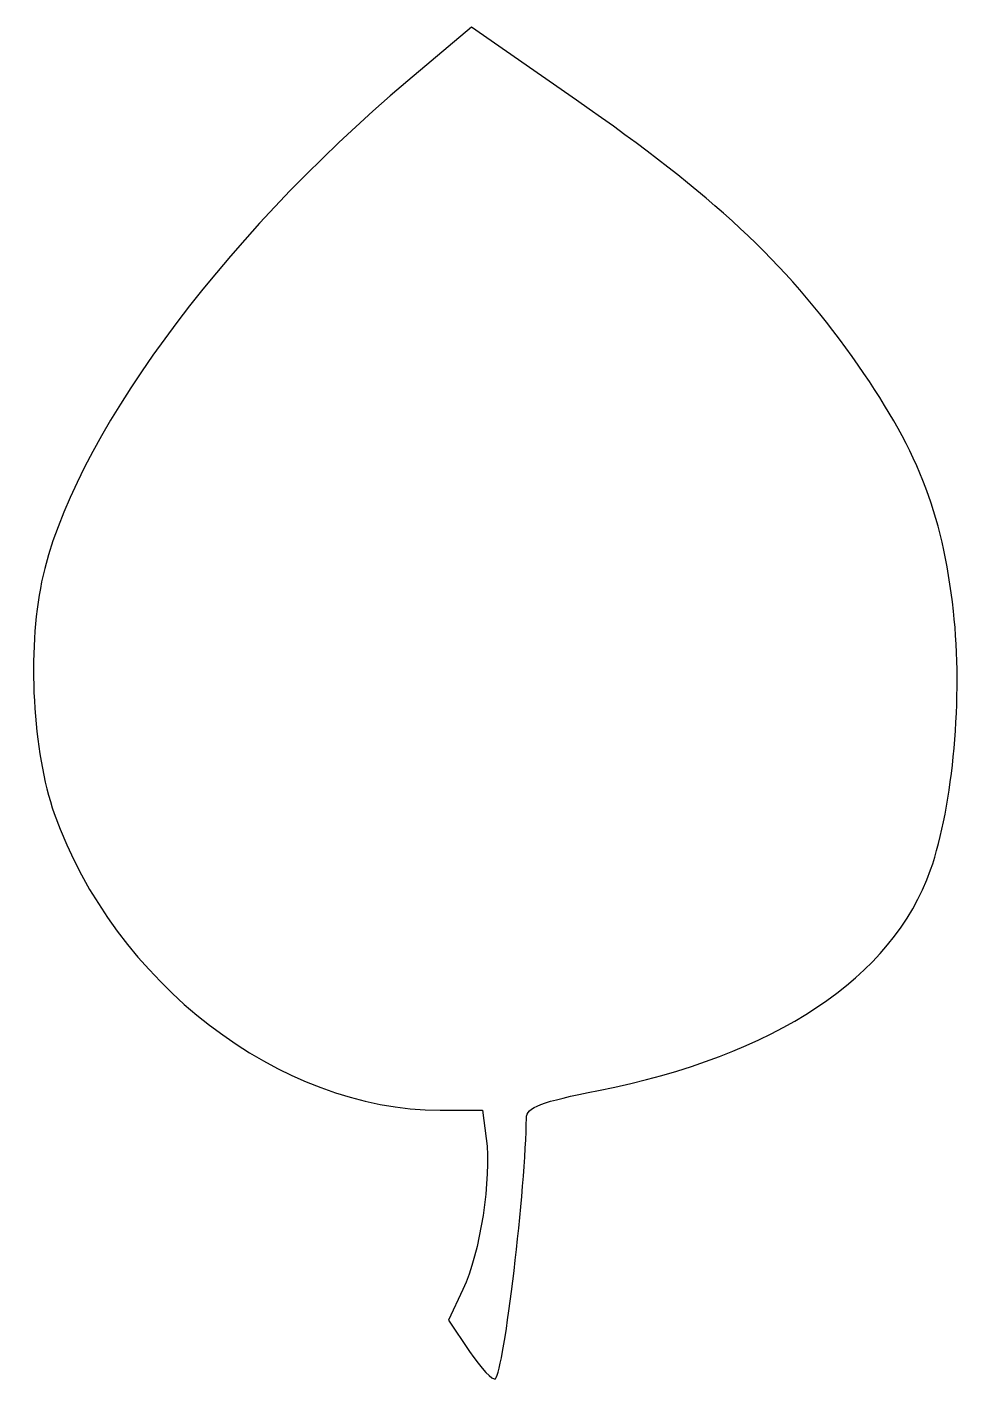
# Model space of a CAD drawing. Header units: centimetres. Extents: x -12.3 to -2.6, y -13.1 to 0.9.
import ezdxf

# ---------------------------------------------------------------- set-up
doc = ezdxf.new("R2010")
doc.units = ezdxf.units.CM
doc.header["$MEASUREMENT"] = 0
doc.layers.add('Layer 1', color=7, linetype='Continuous')

msp = doc.modelspace()

# ---------------------------------------------------------------- linework, layer by layer
at = {"layer": 'Layer 1'}
msp.add_open_spline([(-7.71392, -12.76866), (-7.71392, -12.76866), (-7.93228, -12.44504), (-7.93228, -12.44504), (-7.93228, -12.44504), (-7.93228, -12.44504), (-7.78253, -12.12864), (-7.78253, -12.12864), (-7.78253, -12.12864), (-7.60653, -11.75678), (-7.48741, -10.98246), (-7.54276, -10.56997), (-7.54276, -10.56997), (-7.54276, -10.56997), (-7.58179, -10.27911), (-7.58179, -10.27911), (-7.58179, -10.27911), (-7.58179, -10.27911), (-8.01722, -10.27911), (-8.01722, -10.27911), (-8.01722, -10.27911), (-9.67013, -10.27911), (-11.38576, -8.96048), (-12.00106, -7.21716), (-12.00106, -7.21716), (-12.22549, -6.58128), (-12.28228, -5.54136), (-12.13171, -4.82489), (-12.13171, -4.82489), (-11.82872, -3.38321), (-10.30879, -1.30365), (-8.35187, 0.34666), (-8.35187, 0.34666), (-8.35187, 0.34666), (-7.6942, 0.90129), (-7.6942, 0.90129), (-7.6942, 0.90129), (-7.6942, 0.90129), (-6.6101, 0.1467), (-6.6101, 0.1467), (-6.6101, 0.1467), (-5.19526, -0.83808), (-4.46676, -1.51602), (-3.76575, -2.50023), (-3.76575, -2.50023), (-3.09606, -3.44045), (-2.83401, -4.09872), (-2.71953, -5.12831), (-2.71953, -5.12831), (-2.62207, -6.00484), (-2.72147, -7.12987), (-2.95545, -7.79855), (-2.95545, -7.79855), (-3.34366, -8.908), (-4.56389, -9.71858), (-6.38328, -10.07561), (-6.38328, -10.07561), (-6.97473, -10.19167), (-7.12813, -10.25026), (-7.12854, -10.36023), (-7.12854, -10.36023), (-7.13113, -11.055), (-7.35903, -12.9743), (-7.44808, -13.05125), (-7.44808, -13.05125), (-7.47419, -13.07381), (-7.59382, -12.94665), (-7.71392, -12.76866)], degree=3, knots=[0, 0, 0, 0, 0.05555556, 0.05555556, 0.05555556, 0.05555556, 0.11111111, 0.11111111, 0.11111111, 0.11111111, 0.16666667, 0.16666667, 0.16666667, 0.16666667, 0.22222222, 0.22222222, 0.22222222, 0.22222222, 0.27777778, 0.27777778, 0.27777778, 0.27777778, 0.33333333, 0.33333333, 0.33333333, 0.33333333, 0.38888889, 0.38888889, 0.38888889, 0.38888889, 0.44444444, 0.44444444, 0.44444444, 0.44444444, 0.5, 0.5, 0.5, 0.5, 0.55555556, 0.55555556, 0.55555556, 0.55555556, 0.61111111, 0.61111111, 0.61111111, 0.61111111, 0.66666667, 0.66666667, 0.66666667, 0.66666667, 0.72222222, 0.72222222, 0.72222222, 0.72222222, 0.77777778, 0.77777778, 0.77777778, 0.77777778, 0.83333333, 0.83333333, 0.83333333, 0.83333333, 0.88888889, 0.88888889, 0.88888889, 0.88888889, 1, 1, 1, 1], dxfattribs=at)

doc.saveas('drawing.dxf')
